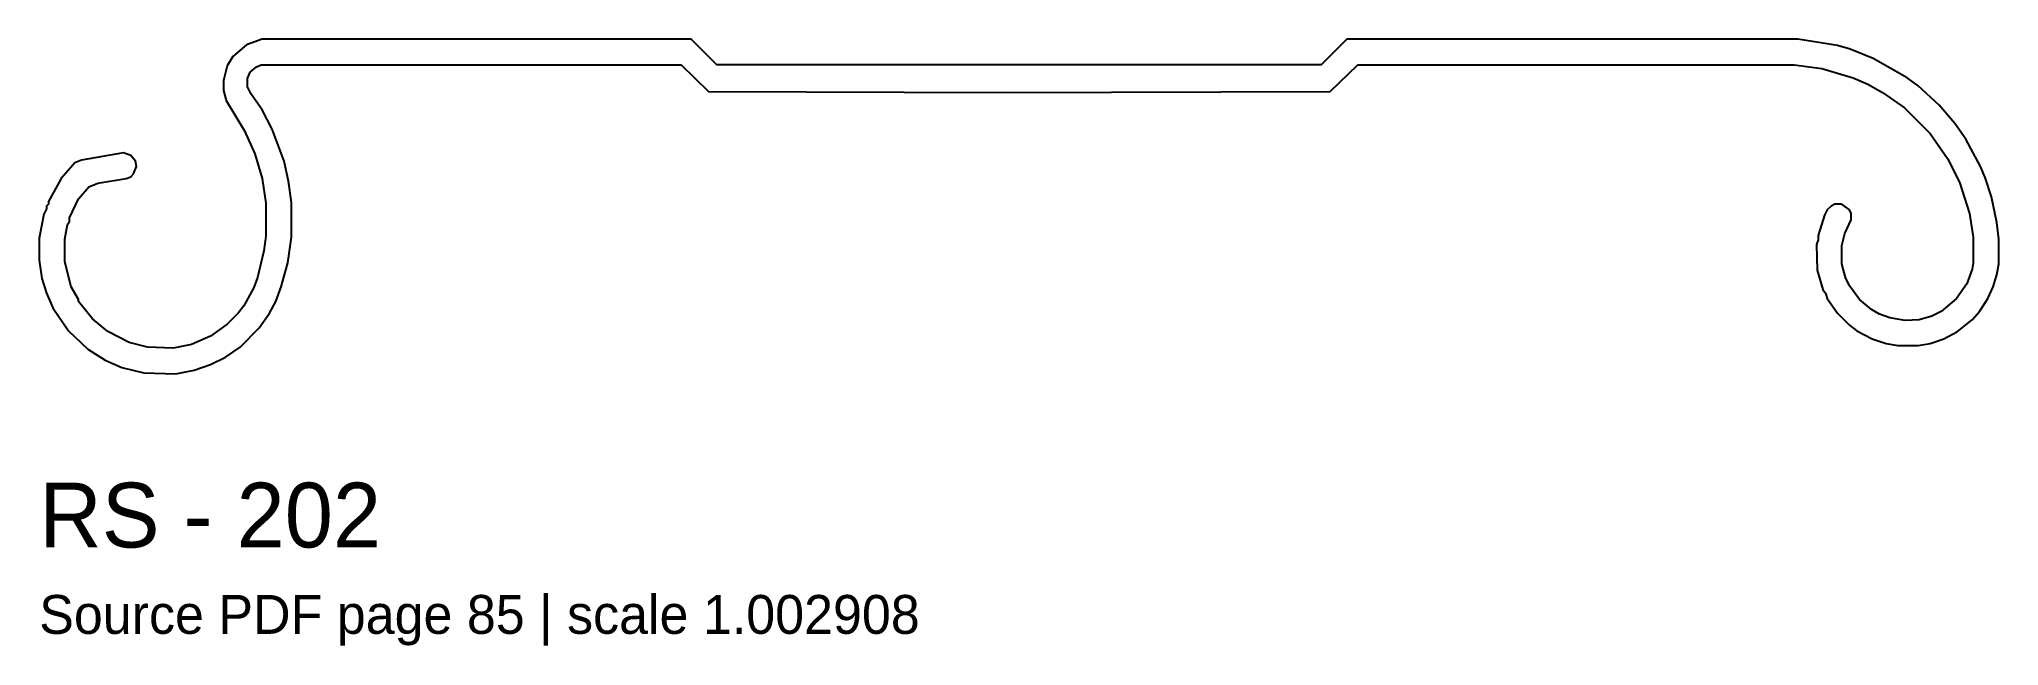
# Model space of a CAD drawing. Header units: millimetres. Extents: x 0 to 90.7, y -12.6 to 15.5.
import ezdxf

# ---------------------------------------------------------------- set-up
doc = ezdxf.new("R2010")
doc.units = ezdxf.units.MM
doc.layers.add('INFO', color=7, linetype='Continuous')
doc.layers.add('PROFILE', color=7, linetype='Continuous')

msp = doc.modelspace()

# ---------------------------------------------------------------- linework, layer by layer
at = {"layer": 'PROFILE'}
msp.add_lwpolyline([(0, 6.326), (0, 5.307), (0.127, 4.458), (0.34, 3.779), (0.637, 3.099), (1.359, 2.038), (2.25, 1.189), (3.057, 0.679), (3.821, 0.34), (4.84, 0.085), (6.326, 0.042), (7.175, 0.212), (7.939, 0.467), (8.619, 0.807), (9.298, 1.274), (10.19, 2.165), (10.657, 2.845), (10.954, 3.397), (11.208, 4.076), (11.506, 5.18), (11.676, 6.368), (11.676, 7.982), (11.548, 8.958), (11.336, 9.892), (10.784, 11.378), (10.317, 12.27), (9.807, 12.992), (9.638, 13.331), (9.638, 13.713), (9.765, 14.011), (10.062, 14.265), (10.274, 14.35), (29.72, 14.35), (30.993, 13.119), (44.579, 13.077), (59.779, 13.119), (61.052, 14.35), (81.262, 14.35), (82.535, 14.18), (83.979, 13.756), (84.658, 13.459), (85.337, 13.077), (86.356, 12.355), (87.545, 11.166), (88.352, 10.02), (88.904, 8.916), (89.371, 7.472), (89.541, 6.368), (89.541, 5.18), (89.498, 4.882), (89.243, 4.203), (88.776, 3.524), (88.055, 2.929), (87.63, 2.717), (87.036, 2.547), (86.399, 2.505), (85.677, 2.632), (85.21, 2.802), (84.828, 3.014), (84.276, 3.481), (83.809, 4.118), (83.639, 4.5), (83.469, 5.137), (83.469, 5.986), (83.597, 6.538), (83.894, 7.175), (83.894, 7.472), (83.809, 7.642), (83.469, 7.897), (83.13, 7.897), (82.96, 7.812), (82.79, 7.642), (82.663, 7.387), (82.365, 6.453), (82.365, 6.241), (82.281, 6.029), (82.323, 4.84), (82.578, 3.948), (82.705, 3.779), (82.79, 3.524), (83.257, 2.845), (83.809, 2.293), (84.149, 2.038), (84.87, 1.656), (85.507, 1.444), (86.059, 1.359), (86.993, 1.359), (87.545, 1.444), (88.182, 1.656), (88.819, 1.995), (89.498, 2.547), (89.838, 2.929), (90.22, 3.524), (90.475, 4.076), (90.644, 4.628), (90.729, 5.137), (90.729, 6.284), (90.644, 7.048), (90.39, 8.237), (90.093, 9.128), (89.88, 9.638), (89.201, 10.911), (88.691, 11.633), (87.97, 12.482), (86.993, 13.374), (86.484, 13.756), (84.913, 14.647), (83.851, 15.072), (83.257, 15.242), (81.431, 15.539), (60.543, 15.539), (59.354, 14.35), (31.375, 14.35), (30.187, 15.539), (10.317, 15.539), (9.595, 15.284), (8.958, 14.732), (8.704, 14.308), (8.534, 13.629), (8.534, 13.161), (8.661, 12.694), (9.51, 11.293), (9.977, 10.232), (10.317, 9.086), (10.487, 7.939), (10.487, 6.411), (10.402, 5.732), (10.105, 4.5), (9.935, 4.033), (9.468, 3.184), (9.213, 2.845), (8.704, 2.335), (7.939, 1.783), (7.048, 1.401), (6.199, 1.231), (5.01, 1.274), (4.161, 1.486), (3.184, 1.995), (2.462, 2.59), (1.826, 3.397), (1.826, 3.481), (1.486, 4.076), (1.189, 5.222), (1.189, 6.284), (1.316, 6.963), (1.401, 7.09), (1.401, 7.26), (1.826, 8.152), (2.293, 8.704), (2.717, 8.873), (4.033, 9.086), (4.246, 9.171), (4.373, 9.298), (4.5, 9.638), (4.458, 9.892), (4.246, 10.147), (3.906, 10.274), (1.953, 9.935), (1.656, 9.807), (1.019, 9.086), (0.425, 8.024), (0.425, 7.897), (0.34, 7.812), (0.34, 7.685), (0.212, 7.43)], close=True, dxfattribs=at)

# ---------------------------------------------------------------- texts
at = {"layer": 'INFO'}
for s, height, p in [('RS - 202', 3, (0, -8)), ('Source PDF page 85 | scale 1.002908', 1.8, (0, -12))]:
    msp.add_text(s, height=height, dxfattribs=at).set_placement(p)

doc.saveas('drawing.dxf')
